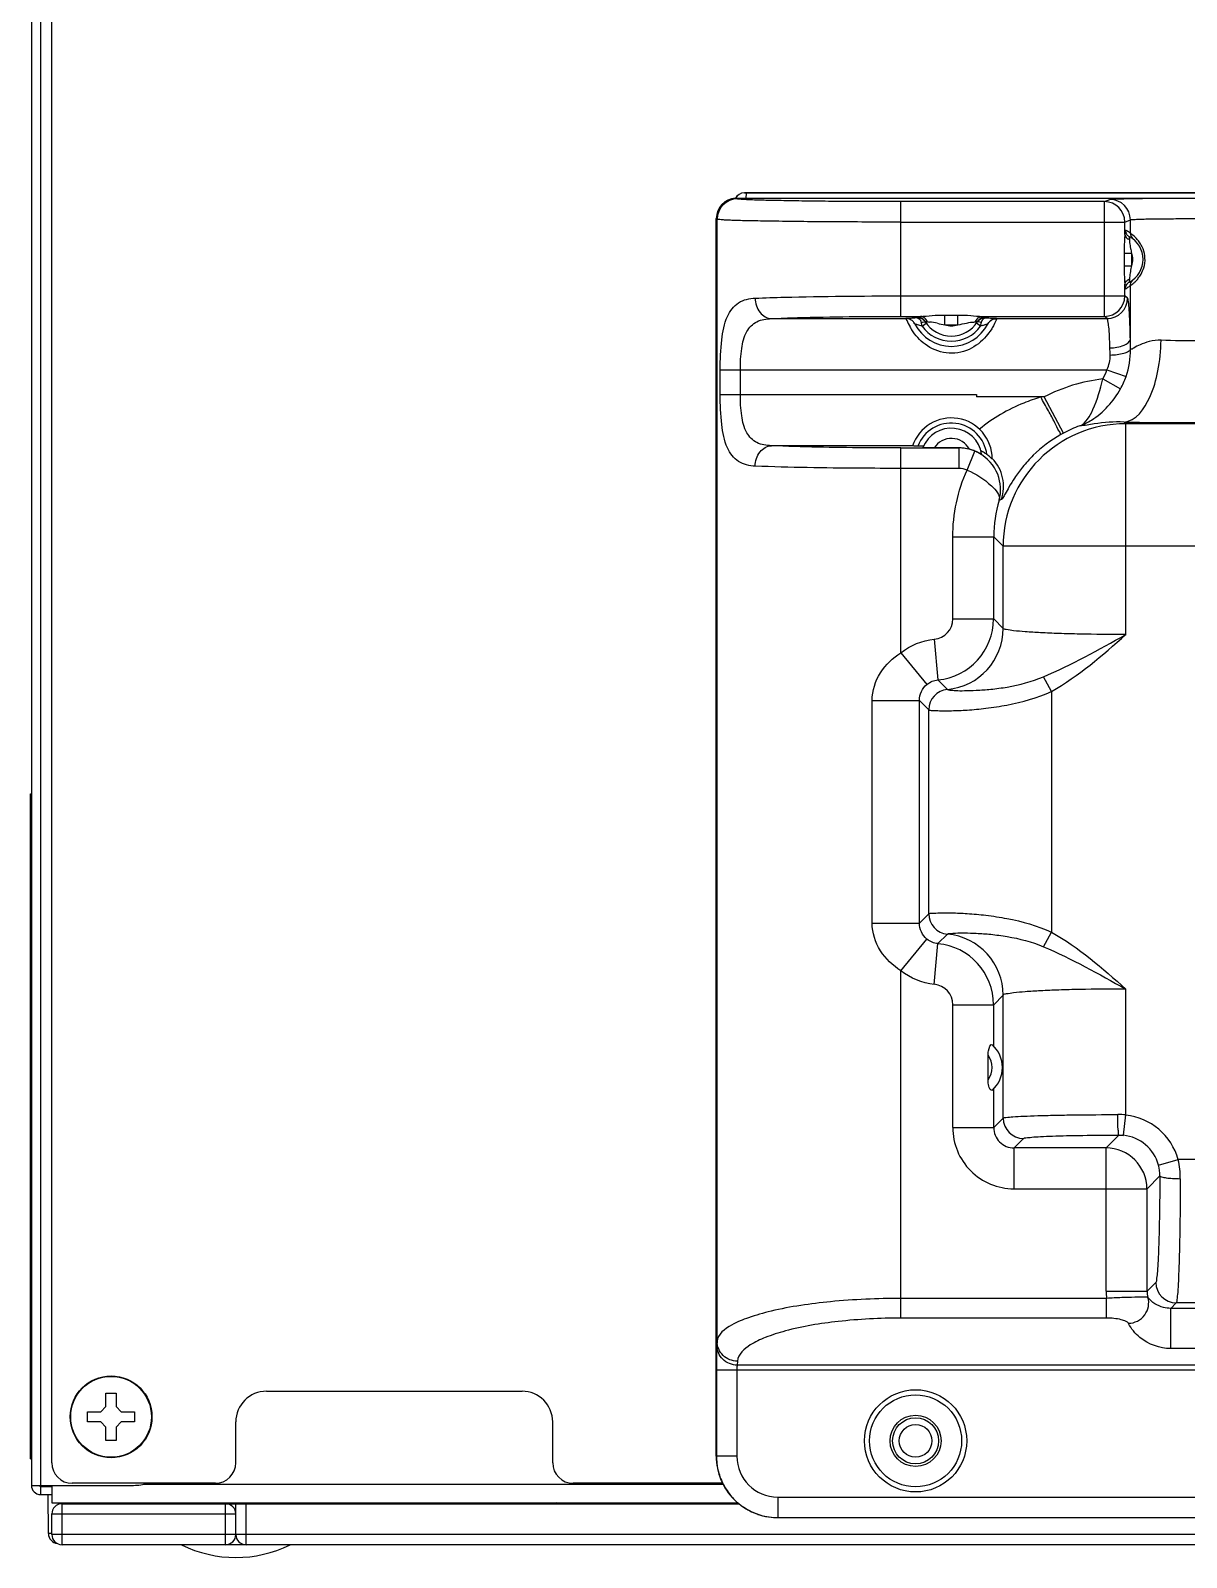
# Model space of a CAD drawing. Header units: millimetres. Extents: x -2618 to 1806, y -1718 to 1521.
# Drawn here: x -2618.5 to -2505.4, y -104.9 to 44.4 of the extents above; entities that cross this region are included whole.
import ezdxf

# ---------------------------------------------------------------- set-up
doc = ezdxf.new("R2010")
doc.units = ezdxf.units.MM
doc.header["$LTSCALE"] = 346.5
doc.layers.get('0').update_dxf_attribs({"linetype": 'CONTINUOUS'})
for name, color, linetype in [('ASSI', 7, 'CONTINUOUS'), ('CURVE', 7, 'CONTINUOUS'), ('GEOM', 7, 'CONTINUOUS')]:
    doc.layers.add(name, color=color, linetype=linetype)

msp = doc.modelspace()

# ---------------------------------------------------------------- linework, layer by layer
for p, q in [((-2549.3, 27.92), (-2549.38, 28)), ((-2549.38, 28), (-2087.38, 28)), ((-2533.31, 16.43), (-2533.31, 27.65)), ((-2551.3, 25.93), (-2551.38, 26)), ((-2551.38, -95), (-2551.38, 26)), ((-2551.3, -83.78), (-2551.3, 25.93)), ((-2511.41, 24.44), (-2511.41, 25.65)), ((-2510.87, 24.56), (-2510.87, 25.87)), ((-2511.48, 22.62), (-2511.48, 21.38)), ((-2511.48, 22.62), (-2510.76, 22.62)), ((-2510.76, 22.62), (-2510.76, 21.38)), ((-2511.48, 21.38), (-2510.76, 21.38)), ((-2511.41, 18.43), (-2511.41, 19.56)), ((-2510.87, 14.21), (-2510.87, 19.44)), ((-2533.31, 16.43), (-2531.41, 16.43)), ((-2529.01, 15.6), (-2529.01, 16.55)), ((-2529.01, 16.55), (-2527.74, 16.55)), ((-2527.74, 15.6), (-2527.74, 16.55)), ((-2545.99, 16.21), (-2532.83, 16.21)), ((-2532.83, 16.21), (-2532.83, 16.23)), ((-2531.74, 16.34), (-2531.78, 16.39)), ((-2531.71, 16.28), (-2531.74, 16.34)), ((-2531.24, 15.48), (-2530.83, 15.77)), ((-2529.01, 15.6), (-2527.74, 15.6)), ((-2525.52, 15.48), (-2525.93, 15.77)), ((-2523.92, 16.23), (-2523.93, 16.21)), ((-2550.99, 8.78), (-2550.99, 11.22)), ((-2550.99, 11.22), (-2549.02, 11.22)), ((-2549.02, 8.78), (-2549.02, 11.22)), ((-2550.99, 8.78), (-2525.92, 8.78)), ((-2525.92, 8.78), (-2525.92, 8.55)), ((-2519.29, 8.55), (-2525.92, 8.55)), ((-2519.29, 8.55), (-2519.64, 8.55)), ((-2517.42, 5.02), (-2519.29, 8.55)), ((-2511.32, 5.94), (-2511.49, 6.1)), ((-2511.32, -14.67), (-2511.32, 5.94)), ((-2499.43, 5.94), (-2511.32, 5.94)), ((-2532.17, 3.79), (-2545.99, 3.79)), ((-2533.31, -16.46), (-2533.31, 3.57)), ((-2533.31, 3.57), (-2527.62, 3.57)), ((-2527.62, 3.57), (-2530.07, 3.57)), ((-2527.62, 1.57), (-2527.62, 3.57)), ((-2527.62, 3.57), (-2527.62, 3.57)), ((-2526.84, 1.41), (-2526.07, 3.25)), ((-2527.62, 1.57), (-2533.31, 1.57)), ((-2528.24, -13.14), (-2528.24, -5.13)), ((-2528.24, -5.13), (-2524.24, -5.13)), ((-2523.32, -6.05), (-2524.24, -5.13)), ((-2524.24, -13.14), (-2524.24, -5.13)), ((-2523.32, -14.07), (-2523.32, -6.05)), ((-2487.44, -6.05), (-2523.32, -6.05)), ((-2528.24, -13.14), (-2524.24, -13.14)), ((-2523.32, -14.07), (-2524.24, -13.14)), ((-2530.06, -15.13), (-2529.69, -19.11)), ((-2533.31, -16.46), (-2530.78, -19.55)), ((-2529.69, -19.11), (-2528.77, -20.04)), ((-2518.59, -20.23), (-2519.38, -18.81)), ((-2518.59, -20.23), (-2518.59, -43.77)), ((-2536.13, -42.89), (-2536.13, -21.11)), ((-2536.13, -21.11), (-2531.5, -21.11)), ((-2531.5, -21.11), (-2530.58, -22.03)), ((-2531.5, -42.89), (-2531.5, -21.11)), ((-2530.58, -41.97), (-2530.58, -22.03)), ((-2536.13, -42.89), (-2531.5, -42.89)), ((-2531.5, -42.89), (-2530.58, -41.97)), ((-2533.31, -47.54), (-2530.78, -44.45)), ((-2529.69, -44.89), (-2528.77, -43.96)), ((-2519.38, -45.19), (-2518.59, -43.77)), ((-2530.06, -48.87), (-2529.69, -44.89)), ((-2533.31, -81.5), (-2533.31, -47.54)), ((-2523.32, -49.93), (-2524.24, -50.86)), ((-2523.32, -61.94), (-2523.32, -49.93)), ((-2511.32, -61.64), (-2511.32, -49.33)), ((-2528.24, -50.86), (-2524.24, -50.86)), ((-2528.24, -62.87), (-2528.24, -50.86)), ((-2524.24, -54.89), (-2524.24, -50.86)), ((-2524.78, -58.2), (-2524.78, -55.8)), ((-2524.24, -62.87), (-2524.24, -59.11)), ((-2524.24, -62.87), (-2523.32, -61.94)), ((-2511.54, -63.62), (-2511.32, -61.64)), ((-2528.24, -62.87), (-2524.24, -62.87)), ((-2522.24, -64.87), (-2521.32, -63.94)), ((-2511.98, -63.6), (-2513.24, -64.87)), ((-2513.24, -64.87), (-2522.24, -64.87)), ((-2522.24, -68.86), (-2522.24, -64.87)), ((-2513.24, -78.87), (-2513.24, -64.87)), ((-2508.12, -66.54), (-2506.19, -66.01)), ((-2504.56, -66.01), (-2506.19, -66.01)), ((-2507.98, -67.6), (-2509.24, -68.86)), ((-2522.24, -68.86), (-2509.24, -68.86)), ((-2509.24, -78.87), (-2509.24, -68.86)), ((-2513.24, -78.87), (-2509.24, -78.87)), ((-2508.38, -78.01), (-2509.24, -78.87)), ((-2513.2, -79.57), (-2533.31, -79.57)), ((-2513.2, -81.5), (-2513.2, -79.57)), ((-2506.38, -80.01), (-2506.92, -80.55)), ((-2503.83, -80.55), (-2506.92, -80.55)), ((-2506.92, -84.48), (-2506.92, -80.55)), ((-2504.37, -80.01), (-2506.38, -80.01)), ((-2513.2, -81.5), (-2533.31, -81.5)), ((-2551.3, -83.78), (-2551.33, -84.17)), ((-2503.83, -84.48), (-2506.92, -84.48)), ((-2549.3, -85.71), (-2549.33, -86.1)), ((-2413.63, -86.1), (-2549.33, -86.1)), ((-2413.63, -86.58), (-2551.36, -86.58)), ((-2551.36, -86.58), (-2551.36, -95)), ((-2549.36, -86.58), (-2549.36, -95)), ((-2611.08, -90.15), (-2611.08, -88.85)), ((-2611.08, -88.85), (-2610.08, -88.85)), ((-2610.08, -88.85), (-2610.08, -90.15)), ((-2612.88, -91.65), (-2612.88, -90.65)), ((-2612.88, -90.65), (-2611.58, -90.65)), ((-2611.58, -90.65), (-2611.08, -90.15)), ((-2610.08, -90.15), (-2609.58, -90.65)), ((-2609.58, -90.65), (-2608.28, -90.65)), ((-2608.28, -90.65), (-2608.28, -91.65)), ((-2611.58, -91.65), (-2612.88, -91.65)), ((-2611.08, -92.15), (-2611.58, -91.65)), ((-2611.08, -93.45), (-2611.08, -92.15)), ((-2609.58, -91.65), (-2610.08, -92.15)), ((-2610.08, -92.15), (-2610.08, -93.45)), ((-2608.28, -91.65), (-2609.58, -91.65)), ((-2610.08, -93.45), (-2611.08, -93.45)), ((-2549.36, -95), (-2551.36, -95)), ((-2615.38, -103.65), (-2615.38, -99.65)), ((-2615.38, -99.65), (-2549.12, -99.65)), ((-2611.35, -99.65), (-2611.35, -99.55)), ((-2610.86, -99.55), (-2610.87, -99.6)), ((-2603.41, -99.65), (-2603.41, -99.55)), ((-2599.38, -103.65), (-2599.38, -99.65)), ((-2598.38, -102.65), (-2598.38, -99.65)), ((-2597.38, -103.65), (-2597.38, -99.65)), ((-2565.36, -99.55), (-2565.37, -99.6)), ((-2545.36, -99), (-2545.36, -101)), ((-2616.38, -102.65), (-2616.38, -100.65)), ((-2616.38, -100.65), (-2598.38, -100.65)), ((-2545.36, -101), (-2402.28, -101)), ((-2260.77, -102.65), (-2616.38, -102.65)), ((-2261.01, -103.65), (-2615.38, -103.65))]:
    msp.add_line(p, q)
for centre, radius, start, end in [((-2549.3, 25.92), 2, 90.0211, 179.9789), ((-2512.88, 22), 3.25, 59.0375, 62.2117), ((-2510.62, 24.87), 0.745, 213.9906, 221.4766), ((-2512.88, 22), 3.25, 55.6208, 59.0392), ((-2510.61, 24.88), 0.753, 221.5076, 231.1536), ((-2510.61, 24.87), 0.749, 231.1144, 242.17), ((-2510.68, 24.79), 0.887, 243.1508, 251.5073), ((-2512.88, 22), 3.25, 51.9192, 55.6215), ((-2512.13, 22), 2.5, 297.789, 62.211), ((-2512.78, 21.73), 3.42, 54.6724, 55.9676), ((-2510.12, 24.56), 0.753, 214.6346, 231.8565), ((-2512.13, 22), 1.5, 335.4754, 24.5246), ((-2512.46, 21.93), 3.04, 21.2535, 31.4619), ((-2510.62, 19.13), 0.744, 138.5212, 144.5639), ((-2510.61, 19.12), 0.753, 128.8464, 138.4924), ((-2510.68, 19.21), 0.888, 108.5044, 116.8594), ((-2510.61, 19.13), 0.749, 117.83, 128.8856), ((-2512.88, 22), 3.25, 304.6284, 308.0826), ((-2512.93, 22.49), 3.68, 304.0821, 310.144), ((-2510.12, 19.44), 0.753, 128.1435, 145.3655), ((-2512.59, 22.15), 3.19, 321.3098, 330.1311), ((-2512.88, 22), 3.25, 297.7922, 304.6268), ((-2526.68, 18.73), 6.63, 203.8717, 209.9605), ((-2527.01, 18.54), 6.26, 209.9914, 213.188), ((-2532.83, 15.23), 0.995, 47.9979, 57.1869), ((-2531.12, -26.47), 42.75, 90.7897, 91.1206), ((-2528.38, 17.5), 4, 207.0166, 332.9834), ((-2531.71, 15.27), 1.01, 79.1355, 89.6471), ((-2531.71, 15.26), 1.02, 69.5201, 79.1744), ((-2531.71, 15.28), 1.01, 60.4978, 69.4892), ((-2532.43, 15.51), 1.16, 18.9558, 21.9888), ((-2532.6, 15.46), 1.34, 15.4763, 18.9461), ((-2534.22, 15.01), 3.02, 12.287, 15.4086), ((-2531.78, 15.4), 0.995, 51.1686, 60.3628), ((-2534.71, 14.9), 3.52, 9.4499, 12.3254), ((-2531.44, 15.75), 0.688, 63.7026, 73.9495), ((-2528.38, 17.5), 3.5, 215.2726, 324.7272), ((-2531.72, 15.27), 1.02, 43.3689, 60.4287), ((-2531.71, 15.27), 1.01, 33.7656, 43.3687), ((-2528.38, 17.5), 3, 211.7587, 328.2413), ((-2531.23, 12.84), 3.1, 80.5667, 82.1998), ((-2531.08, 9.87), 6.03, 77.3066, 84.5291), ((-2528.38, 17.5), 2, 251.5364, 288.4638), ((-2525.05, 15.28), 1, 140.3706, 146.2547), ((-2525.32, 15.74), 0.691, 108.0359, 116.2803), ((-2524.98, 15.4), 0.995, 121.0141, 128.8334), ((-2522.7, 7.96), 8.03, 109.5609, 110.5978), ((-2528.4, 18.51), 4.02, 326.3649, 328.239), ((-2523.93, 15.23), 0.994, 124.3098, 132.0046), ((-2528.38, 2.5), 4, 0.1835, 161.4786), ((-2528.38, 2.5), 3.5, 6.9822, 159.1462), ((-2505.38, 366.44), 360.39, 269.0289, 270.9711), ((-2528.38, 2.5), 3, 9.2224, 158.392), ((-2528.38, 2.5), 2, 28.0801, 147.6615), ((-2511.31, -6.07), 12.01, 90.0842, 179.9158), ((-2511.45, -6.24), 12.74, 117.9164, 119.2469), ((-2531.8, -10.94), 14.69, 88.2977, 89.407), ((-2527.62, -0.45), 4.02, 75.4836, 89.9728), ((-2527.68, -0.55), 4.13, 61.0865, 67.0222), ((-2527.28, -0.22), 4.01, 341.7006, 43.5875), ((-2512.34, -34.86), 35.19, 108.445, 108.829), ((-2512.17, -5.13), 12.07, 162.7479, 179.9754), ((-2530.24, -13.14), 2, 275.2264, 0.0135), ((-2530.25, -13.13), 6, 275.2845, 359.9469), ((-2529.32, -14.06), 6.01, 275.3174, 359.9097), ((-2528.58, -22.03), 2, 95.3326, 179.9455), ((-2528.58, -41.97), 2, 180.0545, 264.6674), ((-2529.32, -49.94), 6.01, 0.0903, 84.6826), ((-2530.25, -50.87), 6, 0.0531, 84.7155), ((-2530.24, -50.86), 2, 359.9865, 84.7736), ((-2526.38, -57), 3, 312.0729, 47.9271), ((-2526.38, -57), 2, 323.1944, 36.8056), ((-2521.31, -61.94), 2, 180.0842, 269.9158), ((-2512.09, -70.07), 8.47, 84.7942, 90.1131), ((-2511.97, -67.6), 5.99, 15.3105, 83.7602), ((-2522.25, -62.87), 5.99, 179.9855, 270.0146), ((-2522.25, -62.87), 1.99, 179.7884, 270.2117), ((-2511.97, -67.59), 3.99, 15.2769, 83.8063), ((-2513.25, -68.87), 4, 0.0906, 89.9094), ((-2511.91, -67.57), 3.93, 359.578, 15.2197), ((-2513.98, -67.83), 8, 359.7501, 13.1373), ((-2507.24, -78.86), 6, 180.0246, 186.7635), ((-2507.23, -78.87), 2.01, 179.9112, 197.5156), ((-2506.38, -78), 2, 180.0842, 269.9158), ((-2545.36, -95), 6, 180.0146, 186.773), ((-2545.36, -95), 4, 180.0044, 270.0043), ((-2545.34, -95), 6.02, 186.7618, 196.0006), ((-2545.36, -95), 6, 196.0268, 203.0684), ((-2545.36, -95), 6, 203.068, 206.3444), ((-2545.36, -95), 6, 206.3488, 212.5918), ((-2545.34, -94.99), 6.02, 212.5945, 218.8243), ((-2615.38, -100.65), 1, 90, 180), ((-2612.83, -99.15), 0.5, 270, 305.1229), ((-2599.38, -100.65), 1, 0, 90), ((-2567.33, -99.15), 0.5, 297.3332, 311.7354), ((-2545.35, -94.99), 6.02, 218.8546, 232.6159), ((-2545.37, -95.01), 5.99, 232.6396, 235.862), ((-2545.35, -94.98), 6.02, 235.8807, 249.2014), ((-2545.36, -95), 6, 249.2275, 253.7636), ((-2545.36, -94.97), 6.03, 253.8068, 269.9596), ((-2615.38, -102.65), 1, 180, 270), ((-2599.38, -102.65), 1, 270, 0), ((-2597.38, -102.65), 1, 180, 270)]:
    msp.add_arc(centre, radius, start, end)
for centre, major_axis, ratio, start_param, end_param in [((-2548.5, 28.5), (0, 0.5), 0.176327, 3.141593, 4.712389), ((-2549.38, 26), (-1.41, 1.41), 0.999695, -0.730063, 0.785246), ((-2549.38, 26), (1.41, -1.41), 0.999695, 2.356347, 2.411529), ((-2545.38, -95), (6, 0), 0.999848, -3.141593, -1.570796)]:
    msp.add_ellipse(centre, major_axis=major_axis, ratio=ratio, start_param=start_param, end_param=end_param)
for points, knots in [([(-2533.31, 27.65), (-2535.33, 27.65), (-2538.26, 27.66), (-2542, 27.69), (-2544.38, 27.73), (-2546.35, 27.77), (-2547.69, 27.8), (-2548.5, 27.84), (-2548.91, 27.86), (-2549.14, 27.9), (-2549.28, 27.9), (-2549.3, 27.92)], [0, 0, 0, 0, 0.378796, 0.55025, 0.700975, 0.825316, 0.918659, 0.952581, 0.977562, 0.993386, 1, 1, 1, 1]), ([(-2533.31, 25.65), (-2535.58, 25.65), (-2538.88, 25.66), (-2543.09, 25.69), (-2545.77, 25.73), (-2547.98, 25.77), (-2549.49, 25.8), (-2550.4, 25.84), (-2550.85, 25.86), (-2551.12, 25.9), (-2551.27, 25.9), (-2551.3, 25.93)], [0, 0, 0, 0, 0.37883, 0.550298, 0.701036, 0.825387, 0.918731, 0.95265, 0.977623, 0.993431, 1, 1, 1, 1]), ([(-2511.41, 24.44), (-2511.42, 24.3), (-2511.46, 23.7), (-2511.48, 23.09), (-2511.48, 22.62)], [0, 0, 0, 0, 0.226788, 1, 1, 1, 1]), ([(-2511.36, 24.88), (-2511.39, 24.89), (-2511.38, 24.62), (-2511.41, 24.55), (-2511.41, 24.44)], [0, 0, 0, 0, 0.250511, 1, 1, 1, 1]), ([(-2511.19, 24.06), (-2511.17, 24.05), (-2511.14, 24.03), (-2511.1, 24), (-2511.08, 23.99)], [0, 0, 0, 0, 0.493275, 1, 1, 1, 1]), ([(-2510.96, 24.21), (-2510.98, 24.22), (-2510.96, 24.05), (-2510.97, 24.01), (-2510.96, 23.94)], [0, 0, 0, 0, 0.246325, 1, 1, 1, 1]), ([(-2510.96, 23.94), (-2510.96, 23.92), (-2510.95, 23.87), (-2510.95, 23.83), (-2510.95, 23.8)], [0, 0, 0, 0, 0.483011, 1, 1, 1, 1]), ([(-2509.87, 23.52), (-2509.95, 23.66), (-2510.22, 24.03), (-2510.57, 24.35), (-2510.81, 24.51)], [0, 0, 0, 0, 0.365949, 1, 1, 1, 1]), ([(-2510.95, 23.8), (-2510.95, 23.78), (-2510.94, 23.72), (-2510.94, 23.67), (-2510.94, 23.65)], [0, 0, 0, 0, 0.48865, 1, 1, 1, 1]), ([(-2511.48, 21.38), (-2511.48, 21.22), (-2511.49, 20.61), (-2511.43, 20.01), (-2511.41, 19.56)], [0, 0, 0, 0, 0.262534, 1, 1, 1, 1]), ([(-2511.41, 19.56), (-2511.41, 19.53), (-2511.41, 19.47), (-2511.4, 19.41), (-2511.4, 19.38)], [0, 0, 0, 0, 0.528607, 1, 1, 1, 1]), ([(-2511.19, 19.94), (-2511.17, 19.95), (-2511.14, 19.97), (-2511.1, 20), (-2511.08, 20.01)], [0, 0, 0, 0, 0.493273, 1, 1, 1, 1]), ([(-2510.96, 20.06), (-2510.96, 20.03), (-2510.97, 19.94), (-2510.98, 19.86), (-2510.97, 19.81)], [0, 0, 0, 0, 0.346311, 1, 1, 1, 1]), ([(-2510.97, 19.81), (-2510.97, 19.8), (-2510.97, 19.79), (-2510.96, 19.79), (-2510.96, 19.79)], [0, 0, 0, 0, 0.720308, 1, 1, 1, 1]), ([(-2510.87, 20.82), (-2510.91, 20.62), (-2510.94, 20.37), (-2510.95, 20.11), (-2510.96, 20.06)], [0, 0, 0, 0, 0.782224, 1, 1, 1, 1]), ([(-2510.56, 19.68), (-2510.53, 19.71), (-2510.36, 19.85), (-2510.21, 20.01), (-2510.1, 20.15)], [0, 0, 0, 0, 0.20427, 1, 1, 1, 1]), ([(-2550.99, 11.22), (-2550.99, 12.19), (-2550.91, 13.95), (-2550.52, 16.28), (-2549.33, 17.94), (-2548.13, 18.19), (-2547.57, 18.21)], [0, 0, 0, 0, 0.337087, 0.607548, 0.806411, 1, 1, 1, 1]), ([(-2547.57, 18.21), (-2546.62, 18.25), (-2541.86, 18.39), (-2537.11, 18.43), (-2533.31, 18.43)], [0, 0, 0, 0, 0.200525, 1, 1, 1, 1]), ([(-2547.57, 18.21), (-2547.56, 17.72), (-2547.3, 16.77), (-2546.41, 16.23), (-2545.99, 16.21)], [0, 0, 0, 0, 0.53947, 1, 1, 1, 1]), ([(-2511.38, 19.15), (-2511.37, 19.15), (-2511.37, 19.14), (-2511.36, 19.12), (-2511.36, 19.12)], [0, 0, 0, 0, 0.731637, 1, 1, 1, 1]), ([(-2545.99, 16.21), (-2545.14, 16.25), (-2540.91, 16.4), (-2536.69, 16.43), (-2533.31, 16.43)], [0, 0, 0, 0, 0.200536, 1, 1, 1, 1]), ([(-2531.78, 16.39), (-2531.8, 16.42), (-2531.56, 16.4), (-2531.5, 16.43), (-2531.41, 16.43)], [0, 0, 0, 0, 0.246704, 1, 1, 1, 1]), ([(-2531.41, 16.43), (-2531.03, 16.44), (-2530.23, 16.54), (-2529.43, 16.55), (-2529.01, 16.55)], [0, 0, 0, 0, 0.475738, 1, 1, 1, 1]), ([(-2531.25, 16.41), (-2531.27, 16.42), (-2531.33, 16.43), (-2531.38, 16.43), (-2531.41, 16.43)], [0, 0, 0, 0, 0.503177, 1, 1, 1, 1]), ([(-2527.74, 16.55), (-2527.33, 16.55), (-2526.52, 16.54), (-2525.73, 16.44), (-2525.35, 16.43)], [0, 0, 0, 0, 0.524433, 1, 1, 1, 1]), ([(-2525.53, 16.4), (-2525.5, 16.41), (-2525.44, 16.43), (-2525.38, 16.43), (-2525.35, 16.43)], [0, 0, 0, 0, 0.503768, 1, 1, 1, 1]), ([(-2525.35, 16.43), (-2525.27, 16.43), (-2525.17, 16.42), (-2525.07, 16.41), (-2525.05, 16.41)], [0, 0, 0, 0, 0.818696, 1, 1, 1, 1]), ([(-2549.02, 11.22), (-2549.02, 11.91), (-2548.96, 13.17), (-2548.59, 14.91), (-2547.45, 16.06), (-2546.47, 16.2), (-2545.99, 16.21)], [0, 0, 0, 0, 0.312466, 0.573529, 0.782258, 1, 1, 1, 1]), ([(-2532.83, 16.23), (-2532.84, 16.25), (-2532.7, 16.24), (-2532.59, 16.27), (-2532.28, 16.27), (-2532.08, 16.28), (-2531.95, 16.28)], [0, 0, 0, 0, 0.066171, 0.269422, 0.590423, 1, 1, 1, 1]), ([(-2532.75, 16.04), (-2532.77, 16.08), (-2532.79, 16.14), (-2532.82, 16.2), (-2532.83, 16.21)], [0, 0, 0, 0, 0.691081, 1, 1, 1, 1]), ([(-2524.97, 14.5), (-2525.43, 13.96), (-2526.61, 13.01), (-2528.9, 12.63), (-2530.96, 13.53), (-2531.9, 14.58), (-2532.25, 15.12)], [0, 0, 0, 0, 0.248203, 0.513176, 0.774874, 1, 1, 1, 1]), ([(-2531.94, 15.68), (-2531.95, 15.7), (-2531.8, 15.66), (-2531.66, 15.63), (-2531.39, 15.54), (-2531.24, 15.48)], [0, 0, 0, 0, 0.078858, 0.313862, 1, 1, 1, 1]), ([(-2531.4, 16.05), (-2531.39, 16.04), (-2531.38, 16), (-2531.36, 15.97), (-2531.35, 15.95)], [0, 0, 0, 0, 0.487723, 1, 1, 1, 1]), ([(-2531.31, 15.81), (-2531.27, 15.83), (-2531.16, 15.87), (-2531.03, 15.9), (-2530.95, 15.88)], [0, 0, 0, 0, 0.310377, 1, 1, 1, 1]), ([(-2530.95, 15.88), (-2530.93, 15.88), (-2530.9, 15.87), (-2530.88, 15.85), (-2530.87, 15.83)], [0, 0, 0, 0, 0.538466, 1, 1, 1, 1]), ([(-2530.93, 15.92), (-2530.93, 15.93), (-2530.86, 15.92), (-2530.84, 15.92), (-2530.81, 15.92)], [0, 0, 0, 0, 0.227878, 1, 1, 1, 1]), ([(-2526.89, 15.78), (-2526.81, 15.8), (-2526.53, 15.86), (-2526.24, 15.87), (-2526.04, 15.9)], [0, 0, 0, 0, 0.277295, 1, 1, 1, 1]), ([(-2526.04, 15.9), (-2526.01, 15.91), (-2525.94, 15.91), (-2525.87, 15.94), (-2525.83, 15.92)], [0, 0, 0, 0, 0.382331, 1, 1, 1, 1]), ([(-2525.81, 15.88), (-2525.82, 15.88), (-2525.85, 15.87), (-2525.88, 15.85), (-2525.88, 15.83)], [0, 0, 0, 0, 0.538508, 1, 1, 1, 1]), ([(-2525.83, 15.92), (-2525.83, 15.92), (-2525.83, 15.92), (-2525.83, 15.92), (-2525.83, 15.92)], [0, 0, 0, 0, 0.596391, 1, 1, 1, 1]), ([(-2525.45, 15.81), (-2525.48, 15.83), (-2525.6, 15.87), (-2525.72, 15.9), (-2525.81, 15.88)], [0, 0, 0, 0, 0.310375, 1, 1, 1, 1]), ([(-2525.47, 15.73), (-2525.47, 15.74), (-2525.46, 15.76), (-2525.45, 15.77), (-2525.45, 15.78)], [0, 0, 0, 0, 0.52135, 1, 1, 1, 1]), ([(-2525.45, 15.81), (-2525.44, 15.83), (-2525.43, 15.87), (-2525.42, 15.91), (-2525.41, 15.93)], [0, 0, 0, 0, 0.509037, 1, 1, 1, 1]), ([(-2525.41, 15.93), (-2525.4, 15.95), (-2525.39, 15.98), (-2525.37, 16.02), (-2525.36, 16.03)], [0, 0, 0, 0, 0.511346, 1, 1, 1, 1]), ([(-2525.36, 16.03), (-2525.35, 16.05), (-2525.33, 16.08), (-2525.31, 16.11), (-2525.3, 16.13)], [0, 0, 0, 0, 0.513897, 1, 1, 1, 1]), ([(-2525.3, 16.13), (-2525.28, 16.16), (-2525.24, 16.21), (-2525.18, 16.24), (-2525.15, 16.26)], [0, 0, 0, 0, 0.526564, 1, 1, 1, 1]), ([(-2525.15, 16.26), (-2525.13, 16.27), (-2525.1, 16.28), (-2525.06, 16.28), (-2525.05, 16.28)], [0, 0, 0, 0, 0.503317, 1, 1, 1, 1]), ([(-2525.07, 15.63), (-2525.05, 15.64), (-2524.96, 15.66), (-2524.88, 15.68), (-2524.83, 15.69)], [0, 0, 0, 0, 0.343163, 1, 1, 1, 1]), ([(-2525.05, 16.41), (-2525.03, 16.41), (-2525.01, 16.41), (-2524.97, 16.4), (-2524.98, 16.39)], [0, 0, 0, 0, 0.762882, 1, 1, 1, 1]), ([(-2525.05, 16.28), (-2524.94, 16.28), (-2524.59, 16.27), (-2524.25, 16.27), (-2524.01, 16.25)], [0, 0, 0, 0, 0.323369, 1, 1, 1, 1]), ([(-2524.38, 15.32), (-2524.41, 15.26), (-2524.6, 14.97), (-2524.8, 14.7), (-2524.97, 14.5)], [0, 0, 0, 0, 0.223258, 1, 1, 1, 1]), ([(-2524.83, 15.69), (-2524.82, 15.69), (-2524.82, 15.69), (-2524.81, 15.68), (-2524.81, 15.68)], [0, 0, 0, 0, 0.739852, 1, 1, 1, 1]), ([(-2523.93, 16.21), (-2523.94, 16.19), (-2524.07, 15.88), (-2524.22, 15.58), (-2524.38, 15.32)], [0, 0, 0, 0, 0.084774, 1, 1, 1, 1]), ([(-2524.01, 16.25), (-2523.99, 16.25), (-2523.97, 16.24), (-2523.92, 16.23), (-2523.92, 16.23)], [0, 0, 0, 0, 0.758206, 1, 1, 1, 1]), ([(-2511.49, 6.1), (-2510.32, 6.18), (-2508.86, 8.32), (-2508.09, 11.16), (-2507.88, 13.09), (-2507.87, 14.1)], [0, 0, 0, 0, 0.380292, 0.671857, 1, 1, 1, 1]), ([(-2502.89, 14.1), (-2503.29, 14.08), (-2504.95, 14.03), (-2506.61, 14.04), (-2507.87, 14.1)], [0, 0, 0, 0, 0.242933, 1, 1, 1, 1]), ([(-2547.57, 1.79), (-2548.13, 1.81), (-2549.33, 2.06), (-2550.52, 3.73), (-2550.91, 6.05), (-2550.99, 7.81), (-2550.99, 8.78)], [0, 0, 0, 0, 0.193873, 0.39304, 0.663641, 1, 1, 1, 1]), ([(-2545.99, 3.79), (-2546.47, 3.8), (-2547.45, 3.94), (-2548.59, 5.1), (-2548.96, 6.83), (-2549.02, 8.09), (-2549.02, 8.78)], [0, 0, 0, 0, 0.218056, 0.427074, 0.688196, 1, 1, 1, 1]), ([(-2519.64, 8.55), (-2520.19, 8.37), (-2522.32, 7.62), (-2524.35, 6.49), (-2525.62, 5.4)], [0, 0, 0, 0, 0.257943, 1, 1, 1, 1]), ([(-2517.68, 4.87), (-2517.68, 5), (-2517.95, 5.37), (-2518.3, 6.16), (-2518.93, 7.26), (-2519.38, 8.1), (-2519.64, 8.55)], [0, 0, 0, 0, 0.090292, 0.311707, 0.630931, 1, 1, 1, 1]), ([(-2517.68, 4.87), (-2518.66, 4.33), (-2519.99, 3.32), (-2521.39, 1.77), (-2522.16, 0.71), (-2522.7, -0.17), (-2523.06, -0.85), (-2523.3, -1.23), (-2523.41, -1.46), (-2523.48, -1.48)], [0, 0, 0, 0, 0.386988, 0.564673, 0.717319, 0.837417, 0.92333, 0.976679, 1, 1, 1, 1]), ([(-2547.57, 1.79), (-2547.56, 2.28), (-2547.3, 3.23), (-2546.41, 3.77), (-2545.99, 3.79)], [0, 0, 0, 0, 0.539467, 1, 1, 1, 1]), ([(-2533.31, 3.57), (-2534.51, 3.57), (-2538.74, 3.59), (-2542.97, 3.65), (-2545.99, 3.79)], [0, 0, 0, 0, 0.286087, 1, 1, 1, 1]), ([(-2531.65, 3.75), (-2531.77, 3.75), (-2531.97, 3.74), (-2532.09, 3.77), (-2532.17, 3.76), (-2532.17, 3.77)], [0, 0, 0, 0, 0.721713, 0.92975, 1, 1, 1, 1]), ([(-2531.12, 3.72), (-2531.11, 3.74), (-2531.26, 3.72), (-2531.3, 3.74), (-2531.36, 3.74)], [0, 0, 0, 0, 0.25953, 1, 1, 1, 1]), ([(-2530.07, 3.57), (-2530.2, 3.57), (-2530.45, 3.58), (-2530.83, 3.56), (-2530.98, 3.61), (-2531.18, 3.58), (-2531.17, 3.6)], [0, 0, 0, 0, 0.370027, 0.695718, 0.921341, 1, 1, 1, 1]), ([(-2525.42, 2.98), (-2525.41, 2.94), (-2525.64, 3.1), (-2525.8, 3.14), (-2526.21, 3.33), (-2526.47, 3.4), (-2526.61, 3.44)], [0, 0, 0, 0, 0.087618, 0.331565, 0.651852, 1, 1, 1, 1]), ([(-2523.7, -1.55), (-2523.47, -0.74), (-2523.58, 1.18), (-2524.87, 2.62), (-2525.68, 3.06)], [0, 0, 0, 0, 0.479255, 1, 1, 1, 1]), ([(-2525.43, 3.24), (-2525.44, 3.24), (-2525.45, 3.24), (-2525.47, 3.24), (-2525.47, 3.24)], [0, 0, 0, 0, 0.769456, 1, 1, 1, 1]), ([(-2524.9, 2.93), (-2524.96, 2.96), (-2525.12, 3.08), (-2525.3, 3.19), (-2525.43, 3.24)], [0, 0, 0, 0, 0.310534, 1, 1, 1, 1]), ([(-2533.31, 1.57), (-2534.67, 1.57), (-2539.42, 1.59), (-2544.18, 1.65), (-2547.57, 1.79)], [0, 0, 0, 0, 0.286089, 1, 1, 1, 1]), ([(-2524.38, 2.51), (-2524.38, 2.44), (-2524.68, 2.81), (-2524.78, 2.83), (-2524.9, 2.93)], [0, 0, 0, 0, 0.308829, 1, 1, 1, 1]), ([(-2526.84, 1.41), (-2525.97, 1.03), (-2524.79, 0.31), (-2523.6, -1.03), (-2523.7, -1.55)], [0, 0, 0, 0, 0.642086, 1, 1, 1, 1]), ([(-2511.32, -14.67), (-2512.82, -14.67), (-2515, -14.65), (-2517.78, -14.58), (-2519.56, -14.51), (-2521.03, -14.41), (-2522.17, -14.33), (-2522.85, -14.2), (-2523.26, -14.16), (-2523.32, -14.07)], [0, 0, 0, 0, 0.373808, 0.543444, 0.693115, 0.817398, 0.91184, 0.973172, 1, 1, 1, 1]), ([(-2536.13, -21.11), (-2536.13, -20.17), (-2535.52, -18.27), (-2534.1, -16.96), (-2533.31, -16.46)], [0, 0, 0, 0, 0.498747, 1, 1, 1, 1]), ([(-2528.77, -20.04), (-2528.71, -20.09), (-2528.41, -20.1), (-2527.88, -20.17), (-2527, -20.16), (-2525.86, -20.13), (-2524.46, -20.03), (-2522.24, -19.73), (-2520.51, -19.29), (-2519.38, -18.81)], [0, 0, 0, 0, 0.025198, 0.084098, 0.175505, 0.296929, 0.444921, 0.615123, 1, 1, 1, 1]), ([(-2530.58, -22.03), (-2530.5, -22.09), (-2530.11, -22.07), (-2529.4, -22.15), (-2528.24, -22.12), (-2526.73, -22.06), (-2524.92, -21.89), (-2522.13, -21.47), (-2519.96, -20.87), (-2518.59, -20.23)], [0, 0, 0, 0, 0.025601, 0.086856, 0.181748, 0.3068, 0.45735, 0.62765, 1, 1, 1, 1]), ([(-2533.31, -47.54), (-2534.1, -47.04), (-2535.52, -45.73), (-2536.13, -43.83), (-2536.13, -42.89)], [0, 0, 0, 0, 0.50118, 1, 1, 1, 1]), ([(-2530.58, -41.97), (-2530.5, -41.91), (-2530.11, -41.93), (-2529.4, -41.85), (-2528.24, -41.88), (-2526.74, -41.94), (-2524.92, -42.11), (-2522.13, -42.53), (-2519.96, -43.13), (-2518.59, -43.77)], [0, 0, 0, 0, 0.025535, 0.086667, 0.181446, 0.306454, 0.45705, 0.627436, 1, 1, 1, 1]), ([(-2528.77, -43.96), (-2528.71, -43.91), (-2528.41, -43.9), (-2527.88, -43.83), (-2527, -43.84), (-2525.86, -43.87), (-2524.46, -43.97), (-2522.25, -44.27), (-2520.51, -44.71), (-2519.38, -45.19)], [0, 0, 0, 0, 0.025125, 0.083919, 0.175246, 0.296635, 0.444663, 0.614937, 1, 1, 1, 1]), ([(-2511.32, -49.33), (-2512.82, -49.33), (-2515, -49.35), (-2517.78, -49.42), (-2519.56, -49.49), (-2521.03, -49.59), (-2522.17, -49.67), (-2522.85, -49.8), (-2523.26, -49.84), (-2523.32, -49.93)], [0, 0, 0, 0, 0.373764, 0.543395, 0.693075, 0.817374, 0.911828, 0.973167, 1, 1, 1, 1]), ([(-2524.78, -55.8), (-2524.78, -55.66), (-2524.79, -55.36), (-2524.54, -54.61), (-2524.37, -54.77)], [0, 0, 0, 0, 0.379292, 1, 1, 1, 1]), ([(-2524.37, -59.23), (-2524.4, -59.26), (-2524.54, -59.23), (-2524.63, -59.06), (-2524.76, -58.72), (-2524.78, -58.41), (-2524.78, -58.2)], [0, 0, 0, 0, 0.108123, 0.258703, 0.476387, 1, 1, 1, 1]), ([(-2523.32, -61.94), (-2523.24, -61.88), (-2522.89, -61.88), (-2522.25, -61.79), (-2521.2, -61.76), (-2519.84, -61.7), (-2518.19, -61.66), (-2515.58, -61.62), (-2513.53, -61.61), (-2512.11, -61.6)], [0, 0, 0, 0, 0.025453, 0.085657, 0.178867, 0.302028, 0.451041, 0.620898, 1, 1, 1, 1]), ([(-2511.98, -63.6), (-2512.03, -63.57), (-2512.02, -63.31), (-2512.09, -62.94), (-2512.1, -62.31), (-2512.11, -61.85), (-2512.11, -61.6)], [0, 0, 0, 0, 0.088885, 0.307851, 0.626897, 1, 1, 1, 1]), ([(-2521.32, -63.94), (-2521.26, -63.88), (-2520.96, -63.87), (-2520.43, -63.79), (-2519.56, -63.75), (-2518.42, -63.7), (-2517.04, -63.66), (-2514.87, -63.62), (-2513.16, -63.6), (-2511.98, -63.6)], [0, 0, 0, 0, 0.025713, 0.085983, 0.179195, 0.30232, 0.451273, 0.621059, 1, 1, 1, 1]), ([(-2507.98, -67.6), (-2507.99, -68.93), (-2508.01, -70.85), (-2508.06, -73.29), (-2508.11, -74.82), (-2508.17, -76.07), (-2508.21, -77.03), (-2508.31, -77.61), (-2508.32, -77.94), (-2508.38, -78.01)], [0, 0, 0, 0, 0.383048, 0.552736, 0.700828, 0.822739, 0.914816, 0.974368, 1, 1, 1, 1]), ([(-2507.98, -67.6), (-2507.97, -67.67), (-2507.7, -67.73), (-2507.32, -67.8), (-2506.69, -67.85), (-2506.23, -67.87), (-2505.98, -67.87)], [0, 0, 0, 0, 0.097305, 0.316243, 0.631876, 1, 1, 1, 1]), ([(-2505.98, -67.87), (-2505.99, -69.42), (-2506.01, -71.66), (-2506.06, -74.5), (-2506.11, -76.28), (-2506.17, -77.74), (-2506.21, -78.87), (-2506.31, -79.55), (-2506.32, -79.93), (-2506.38, -80.01)], [0, 0, 0, 0, 0.383201, 0.552957, 0.701103, 0.823046, 0.915119, 0.974607, 1, 1, 1, 1]), ([(-2533.31, -79.57), (-2535.61, -79.57), (-2539.88, -79.77), (-2544.85, -80.47), (-2548.1, -81.38), (-2549.95, -82.13), (-2551.25, -83.07), (-2551.3, -83.78)], [0, 0, 0, 0, 0.362702, 0.671548, 0.792695, 0.887462, 1, 1, 1, 1]), ([(-2509.15, -79.48), (-2509.18, -79.45), (-2509.32, -79.45), (-2509.57, -79.44), (-2509.96, -79.45), (-2510.68, -79.47), (-2511.77, -79.5), (-2512.7, -79.54), (-2513.2, -79.57)], [0, 0, 0, 0, 0.03031, 0.093898, 0.189516, 0.31389, 0.630573, 1, 1, 1, 1]), ([(-2511.05, -82.01), (-2510.46, -82), (-2509.23, -81.39), (-2508.98, -80.03), (-2509.15, -79.48)], [0, 0, 0, 0, 0.506977, 1, 1, 1, 1]), ([(-2506.92, -80.55), (-2507.16, -80.55), (-2507.99, -80.44), (-2508.8, -79.97), (-2509.15, -79.48)], [0, 0, 0, 0, 0.277697, 1, 1, 1, 1]), ([(-2533.31, -81.5), (-2535.36, -81.5), (-2539.17, -81.7), (-2543.6, -82.4), (-2546.47, -83.32), (-2548.16, -84.08), (-2549.26, -85.04), (-2549.3, -85.71)], [0, 0, 0, 0, 0.35946, 0.665608, 0.786182, 0.881396, 1, 1, 1, 1]), ([(-2511.05, -82.02), (-2511.1, -81.92), (-2511.35, -81.77), (-2512.05, -81.56), (-2512.72, -81.5), (-2513.2, -81.5)], [0, 0, 0, 0, 0.135814, 0.358263, 1, 1, 1, 1]), ([(-2506.92, -84.48), (-2508, -84.48), (-2509.71, -83.86), (-2510.79, -82.54), (-2511.05, -82.02)], [0, 0, 0, 0, 0.645479, 1, 1, 1, 1]), ([(-2551.33, -84.17), (-2551.33, -84.28), (-2551.36, -85.08), (-2551.36, -85.89), (-2551.36, -86.58)], [0, 0, 0, 0, 0.139249, 1, 1, 1, 1]), ([(-2549.33, -86.1), (-2549.83, -86.09), (-2550.88, -85.7), (-2551.33, -84.66), (-2551.33, -84.17)], [0, 0, 0, 0, 0.506067, 1, 1, 1, 1]), ([(-2549.3, -85.71), (-2549.81, -85.71), (-2550.85, -85.31), (-2551.3, -84.28), (-2551.3, -83.78)], [0, 0, 0, 0, 0.506067, 1, 1, 1, 1]), ([(-2549.33, -86.1), (-2549.33, -86.12), (-2549.36, -86.28), (-2549.36, -86.44), (-2549.36, -86.58)], [0, 0, 0, 0, 0.136963, 1, 1, 1, 1])]:
    msp.add_open_spline(points, degree=3, knots=knots)
for points in [[(-2511.41, 24.44), (-2511.4, 24.29), (-2511.31, 24.15), (-2511.19, 24.06)], [(-2511.36, 24.88), (-2511.36, 24.73), (-2511.32, 24.58), (-2511.23, 24.46)], [(-2510.87, 24.56), (-2510.87, 24.41), (-2510.82, 24.25), (-2510.74, 24.13)], [(-2510.94, 23.65), (-2510.92, 23.45), (-2510.89, 23.26), (-2510.85, 23.08)], [(-2510.85, 23.08), (-2510.82, 22.92), (-2510.79, 22.77), (-2510.76, 22.62)], [(-2509.55, 21.19), (-2509.37, 21.78), (-2509.4, 22.46), (-2509.63, 23.03)], [(-2510.76, 21.38), (-2510.8, 21.19), (-2510.84, 21.01), (-2510.87, 20.82)], [(-2509.82, 20.56), (-2509.71, 20.76), (-2509.61, 20.97), (-2509.55, 21.19)], [(-2511.41, 19.56), (-2511.4, 19.71), (-2511.31, 19.85), (-2511.19, 19.94)], [(-2511.36, 19.12), (-2511.36, 19.28), (-2511.31, 19.44), (-2511.22, 19.56)], [(-2510.87, 19.44), (-2510.87, 19.59), (-2510.82, 19.75), (-2510.74, 19.87)], [(-2511.4, 19.38), (-2511.4, 19.3), (-2511.39, 19.23), (-2511.38, 19.15)], [(-2532.29, 16.07), (-2532.45, 16.17), (-2532.64, 16.23), (-2532.83, 16.23)], [(-2532.47, 16.15), (-2532.58, 16.19), (-2532.7, 16.21), (-2532.83, 16.21)], [(-2532.16, 15.96), (-2532.25, 16.04), (-2532.35, 16.11), (-2532.47, 16.15)], [(-2531.94, 15.68), (-2532, 15.79), (-2532.07, 15.89), (-2532.16, 15.97)], [(-2531.94, 15.67), (-2531.99, 15.78), (-2532.07, 15.88), (-2532.16, 15.96)], [(-2531.28, 16.26), (-2531.43, 16.35), (-2531.61, 16.39), (-2531.78, 16.39)], [(-2531.71, 16.28), (-2531.58, 16.28), (-2531.47, 16.16), (-2531.4, 16.05)], [(-2530.93, 15.92), (-2530.99, 16.02), (-2531.06, 16.1), (-2531.15, 16.17)], [(-2530.72, 15.9), (-2530.8, 16.09), (-2530.95, 16.27), (-2531.13, 16.36)], [(-2530.72, 15.9), (-2530.65, 15.89), (-2530.58, 15.89), (-2530.5, 15.88)], [(-2529.75, 15.76), (-2529.51, 15.7), (-2529.26, 15.64), (-2529.01, 15.6)], [(-2527.74, 15.6), (-2527.46, 15.65), (-2527.18, 15.72), (-2526.89, 15.78)], [(-2526.04, 15.9), (-2525.95, 16.09), (-2525.81, 16.27), (-2525.62, 16.36)], [(-2525.83, 15.92), (-2525.77, 16.02), (-2525.69, 16.1), (-2525.6, 16.17)], [(-2525.05, 16.28), (-2525.33, 16.28), (-2525.64, 16.14), (-2525.82, 15.92)], [(-2525.52, 15.48), (-2525.51, 15.56), (-2525.49, 15.65), (-2525.47, 15.73)], [(-2525.49, 16.25), (-2525.34, 16.34), (-2525.16, 16.39), (-2524.98, 16.39)], [(-2525.38, 15.53), (-2525.28, 15.57), (-2525.18, 15.6), (-2525.07, 15.63)], [(-2524.82, 15.67), (-2524.76, 15.78), (-2524.69, 15.88), (-2524.6, 15.96)], [(-2524.81, 15.68), (-2524.76, 15.79), (-2524.68, 15.89), (-2524.59, 15.97)], [(-2524.6, 15.96), (-2524.51, 16.04), (-2524.4, 16.11), (-2524.29, 16.15)], [(-2524.49, 16.05), (-2524.33, 16.17), (-2524.12, 16.23), (-2523.92, 16.23)], [(-2524.29, 16.15), (-2524.17, 16.19), (-2524.05, 16.21), (-2523.93, 16.21)], [(-2526.07, 3.25), (-2526.55, 3.46), (-2527.09, 3.57), (-2527.62, 3.57)], [(-2526.84, 1.41), (-2527.09, 1.51), (-2527.36, 1.57), (-2527.62, 1.57)], [(-2528.24, -5.13), (-2528.24, -2.9), (-2527.75, -0.62), (-2526.84, 1.41)], [(-2519.38, -18.81), (-2516.6, -17.64), (-2513.96, -16.15), (-2511.32, -14.67)], [(-2518.59, -20.23), (-2515.93, -18.74), (-2513.59, -16.71), (-2511.32, -14.67)], [(-2533.31, -16.46), (-2532.4, -15.72), (-2531.22, -15.24), (-2530.06, -15.13)], [(-2530.78, -19.55), (-2530.47, -19.3), (-2530.08, -19.14), (-2529.69, -19.11)], [(-2531.5, -21.11), (-2531.5, -20.53), (-2531.22, -19.91), (-2530.78, -19.55)], [(-2530.78, -44.45), (-2531.22, -44.09), (-2531.5, -43.47), (-2531.5, -42.89)], [(-2529.69, -44.89), (-2530.08, -44.86), (-2530.47, -44.7), (-2530.78, -44.45)], [(-2518.59, -43.77), (-2515.93, -45.26), (-2513.59, -47.29), (-2511.32, -49.33)], [(-2519.38, -45.19), (-2516.6, -46.36), (-2513.96, -47.85), (-2511.32, -49.33)], [(-2530.06, -48.87), (-2531.22, -48.76), (-2532.4, -48.28), (-2533.31, -47.54)], [(-2511.98, -63.6), (-2511.83, -63.6), (-2511.68, -63.6), (-2511.54, -63.64)]]:
    msp.add_open_spline(points, degree=3)
at = {"layer": 'ASSI'}
for p, q in [((-2616.75, -97.85), (-2616.75, -97.95)), ((-2616.71, -102.56), (-2616.75, -98.75)), ((-2615.74, -99.72), (-2615.74, -99.55)), ((-2602.38, -99.55), (-2602.38, -99.65)), ((-2594.38, -99.55), (-2594.38, -99.65)), ((-2559.93, -99.65), (-2559.93, -99.55)), ((-2552.81, -99.65), (-2552.81, -99.55))]:
    msp.add_line(p, q, dxfattribs=at)
for centre, radius in [((-2610.58, -91.15), 4), ((-2610.58, -91.15), 3.95), ((-2531.88, -93.5), 2.5), ((-2531.88, -93.5), 2.25), ((-2531.88, -93.5), 1.6)]:
    msp.add_circle(centre, radius, dxfattribs=at)
for centre, radius, start, end in [((-2615.71, -102.55), 1, 180.5, 263.5621), ((-2598.38, -92.9), 12, 243.7636, 296.2364)]:
    msp.add_arc(centre, radius, start, end, dxfattribs=at)
msp.add_open_spline([(-2616.38, -102.56), (-2616.43, -102.56), (-2616.51, -102.56), (-2616.6, -102.56), (-2616.66, -102.56), (-2616.69, -102.56), (-2616.7, -102.56), (-2616.71, -102.56), (-2616.71, -102.56)], degree=3, knots=[0, 0, 0, 0, 0.422633, 0.73843, 0.851793, 0.933672, 0.983191, 1, 1, 1, 1], dxfattribs=at)
at = {"layer": 'CURVE'}
msp.add_line((-2088.13, 28.5), (-2548.63, 28.5), dxfattribs=at)
msp.add_arc((-2548.63, 27.5), 1, 90, 151.688, dxfattribs=at)
at = {"layer": 'GEOM'}
for p, q in [((-2618.38, 377.85), (-2618.38, -97.85)), ((-2617.48, 377.75), (-2617.48, -97.85)), ((-2616.38, -95.65), (-2616.38, 191.45)), ((-2548.63, 28.5), (-2088.13, 28.5)), ((-2513.41, 27.65), (-2533.31, 27.65)), ((-2513.41, 27.65), (-2512.87, 27.87)), ((-2513.41, 16.43), (-2513.41, 27.65)), ((-2533.31, 25.65), (-2511.41, 25.65)), ((-2511.41, 25.65), (-2510.87, 25.87)), ((-2533.31, 18.43), (-2511.41, 18.43)), ((-2511.14, 18.21), (-2511.41, 18.43)), ((-2525.35, 16.43), (-2513.41, 16.43)), ((-2513.14, 16.21), (-2513.41, 16.43)), ((-2523.93, 16.21), (-2513.14, 16.21)), ((-2549.02, 11.22), (-2513.16, 11.22)), ((-2513.16, 11.22), (-2511.29, 10.55)), ((-2513.57, 10.31), (-2511.83, 9.34)), ((-2618.46, -95.25), (-2618.46, -30.25)), ((-2618.46, -30.25), (-2618.41, -30.25)), ((-2618.41, -95.25), (-2618.41, -30.25)), ((-2618.46, -32.25), (-2618.41, -32.25)), ((-2618.41, -32.75), (-2618.38, -32.75)), ((-2618.41, -34.75), (-2618.38, -34.75)), ((-2595.38, -88.65), (-2570.38, -88.65)), ((-2618.41, -90.75), (-2618.38, -90.75)), ((-2598.38, -95.65), (-2598.38, -91.65)), ((-2567.38, -95.65), (-2567.38, -91.65)), ((-2618.46, -93.25), (-2618.41, -93.25)), ((-2618.41, -92.75), (-2618.38, -92.75)), ((-2618.46, -95.25), (-2618.41, -95.25)), ((-2618.38, -97.85), (-2608.38, -97.85)), ((-2617.48, -97.95), (-2617.48, -98.75)), ((-2617.48, -97.95), (-2616.38, -97.95)), ((-2616.38, -97.85), (-2616.38, -99.55)), ((-2600.38, -97.65), (-2614.38, -97.65)), ((-2607.4, -97.75), (-2550.67, -97.75)), ((-2550.71, -97.65), (-2565.38, -97.65)), ((-2617.48, -98.75), (-2616.38, -98.75)), ((-2616.38, -99.55), (-2549.23, -99.55)), ((-2610.33, -99.65), (-2610.32, -99.55)), ((-2610.3, -99.65), (-2610.29, -99.55)), ((-2609.5, -99.65), (-2609.5, -99.55)), ((-2609.5, -99.65), (-2609.5, -99.55)), ((-2608.48, -99.55), (-2608.48, -99.65)), ((-2607.79, -99.55), (-2607.79, -99.65)), ((-2606.97, -99.65), (-2606.97, -99.55)), ((-2606.28, -99.65), (-2606.28, -99.55)), ((-2605.26, -99.54), (-2605.25, -99.65)), ((-2605.26, -99.54), (-2605.25, -99.65)), ((-2604.46, -99.56), (-2604.46, -99.65)), ((-2604.43, -99.65), (-2604.43, -99.56)), ((-2576.33, -99.65), (-2576.32, -99.56)), ((-2576.3, -99.65), (-2576.29, -99.56)), ((-2575.5, -99.65), (-2575.5, -99.55)), ((-2575.5, -99.65), (-2575.5, -99.55)), ((-2574.48, -99.55), (-2574.48, -99.65)), ((-2573.79, -99.55), (-2573.79, -99.65)), ((-2572.97, -99.65), (-2572.97, -99.55)), ((-2572.28, -99.65), (-2572.28, -99.55)), ((-2571.26, -99.55), (-2571.25, -99.65)), ((-2571.26, -99.55), (-2571.25, -99.65)), ((-2570.46, -99.56), (-2570.46, -99.65)), ((-2570.43, -99.65), (-2570.43, -99.56)), ((-2558.38, -99.55), (-2558.38, -99.6)), ((-2556.75, -99.65), (-2556.58, -99.55)), ((-2545.36, -99), (-2412.84, -99))]:
    msp.add_line(p, q, dxfattribs=at)
for radius in [5, 4.5]:
    msp.add_circle((-2531.88, -93.5), radius, dxfattribs=at)
for centre, radius, start, end in [((-2548.63, 27.5), 1, 90, 150.9212), ((-2513.41, 25.65), 2, 0.0297, 89.9245), ((-2512.87, 25.86), 2, 0.0297, 89.9244), ((-2513.41, 18.43), 2, 270.115, 359.9046), ((-2513.14, 18.22), 2, 270.115, 359.9046), ((-2518.8, 13.23), 5.99, 330.8003, 340.3401), ((-2518.82, 13.22), 7.99, 330.9296, 340.4559), ((-2511.8, -5.59), 12.01, 109.5723, 117.9072), ((-2595.38, -91.65), 3, 90, 180), ((-2570.38, -91.65), 3, 0, 90), ((-2614.38, -95.65), 2, 180, 270), ((-2600.38, -95.65), 2, 270, 0), ((-2565.38, -95.65), 2, 180, 270), ((-2617.48, -97.85), 0.9, 180, 270), ((-2617.48, -97.85), 0.1, 181.9048, 270), ((-2608.38, -92.85), 5, 270, 286.1288), ((-2576.67, 73.56), 174.13, 276.0302, 276.1851)]:
    msp.add_arc(centre, radius, start, end, dxfattribs=at)
for points, knots in [([(-2512.87, 27.87), (-2512.81, 27.89), (-2512.58, 27.89), (-2512.13, 27.92), (-2511.42, 27.94), (-2510.08, 27.97), (-2508.04, 27.98), (-2505.38, 27.99), (-2502.71, 27.98), (-2500.67, 27.97), (-2499.33, 27.94), (-2498.63, 27.92), (-2498.17, 27.89), (-2497.95, 27.89), (-2497.89, 27.87)], [0, 0, 0, 0, 0.013332, 0.044281, 0.091768, 0.15409, 0.313718, 0.500183, 0.686623, 0.846149, 0.90838, 0.955786, 0.986684, 1, 1, 1, 1]), ([(-2510.87, 25.87), (-2510.83, 25.89), (-2510.66, 25.89), (-2510.33, 25.92), (-2509.81, 25.94), (-2508.83, 25.97), (-2507.33, 25.98), (-2505.38, 25.99), (-2503.43, 25.98), (-2501.93, 25.97), (-2500.94, 25.94), (-2500.43, 25.92), (-2500.1, 25.89), (-2499.93, 25.89), (-2499.88, 25.87)], [0, 0, 0, 0, 0.013412, 0.044384, 0.091871, 0.15418, 0.313767, 0.500183, 0.686574, 0.846059, 0.908278, 0.955683, 0.986603, 1, 1, 1, 1]), ([(-2510.87, 14.21), (-2510.88, 14.74), (-2510.91, 15.7), (-2510.97, 16.92), (-2511.02, 17.7), (-2511.09, 18.07), (-2511.11, 18.19), (-2511.14, 18.21)], [0, 0, 0, 0, 0.397717, 0.710595, 0.915907, 0.973348, 1, 1, 1, 1]), ([(-2512.87, 13.36), (-2512.88, 13.74), (-2512.91, 14.41), (-2512.95, 15.31), (-2513.05, 15.84), (-2513.07, 16.17), (-2513.14, 16.21)], [0, 0, 0, 0, 0.396696, 0.708918, 0.914309, 1, 1, 1, 1]), ([(-2512.87, 13.36), (-2512.4, 13.36), (-2511.69, 13.44), (-2510.9, 13.93), (-2510.87, 14.21)], [0, 0, 0, 0, 0.623228, 1, 1, 1, 1]), ([(-2507.87, 14.1), (-2508.25, 14.11), (-2508.97, 14.04), (-2509.86, 13.67), (-2510.42, 13.43), (-2510.75, 13.19), (-2510.85, 13.22)], [0, 0, 0, 0, 0.369423, 0.674599, 0.896503, 1, 1, 1, 1]), ([(-2512.84, 12.65), (-2512.39, 12.66), (-2511.77, 12.73), (-2511.11, 12.96), (-2510.88, 13.13), (-2510.85, 13.22)], [0, 0, 0, 0, 0.639714, 0.864297, 1, 1, 1, 1]), ([(-2515.82, 5.72), (-2515.2, 6), (-2514.25, 7.68), (-2513.81, 9.29), (-2513.57, 10.31)], [0, 0, 0, 0, 0.395122, 1, 1, 1, 1]), ([(-2515.82, 5.72), (-2515.42, 5.87), (-2513.79, 6.69), (-2512.51, 8.13), (-2511.83, 9.34)], [0, 0, 0, 0, 0.234568, 1, 1, 1, 1]), ([(-2511.49, 6.1), (-2512.46, 6.13), (-2513.92, 6.04), (-2515.34, 5.75), (-2515.82, 5.72)], [0, 0, 0, 0, 0.67121, 1, 1, 1, 1]), ([(-2557.91, -99.65), (-2557.83, -99.64), (-2557.55, -99.61), (-2557.27, -99.58), (-2557.07, -99.55)], [0, 0, 0, 0, 0.268721, 1, 1, 1, 1])]:
    msp.add_open_spline(points, degree=3, knots=knots, dxfattribs=at)
for points in [[(-2510.85, 13.22), (-2510.86, 13.55), (-2510.87, 13.88), (-2510.87, 14.21)], [(-2513.16, 11.22), (-2512.94, 11.65), (-2512.83, 12.16), (-2512.84, 12.65)], [(-2512.84, 12.65), (-2512.85, 12.89), (-2512.86, 13.12), (-2512.87, 13.36)], [(-2511.29, 10.55), (-2510.99, 11.4), (-2510.84, 12.32), (-2510.85, 13.22)], [(-2513.57, 10.31), (-2515.55, 10.09), (-2517.53, 9.48), (-2519.29, 8.55)]]:
    msp.add_open_spline(points, degree=3, dxfattribs=at)

doc.saveas('drawing.dxf')
